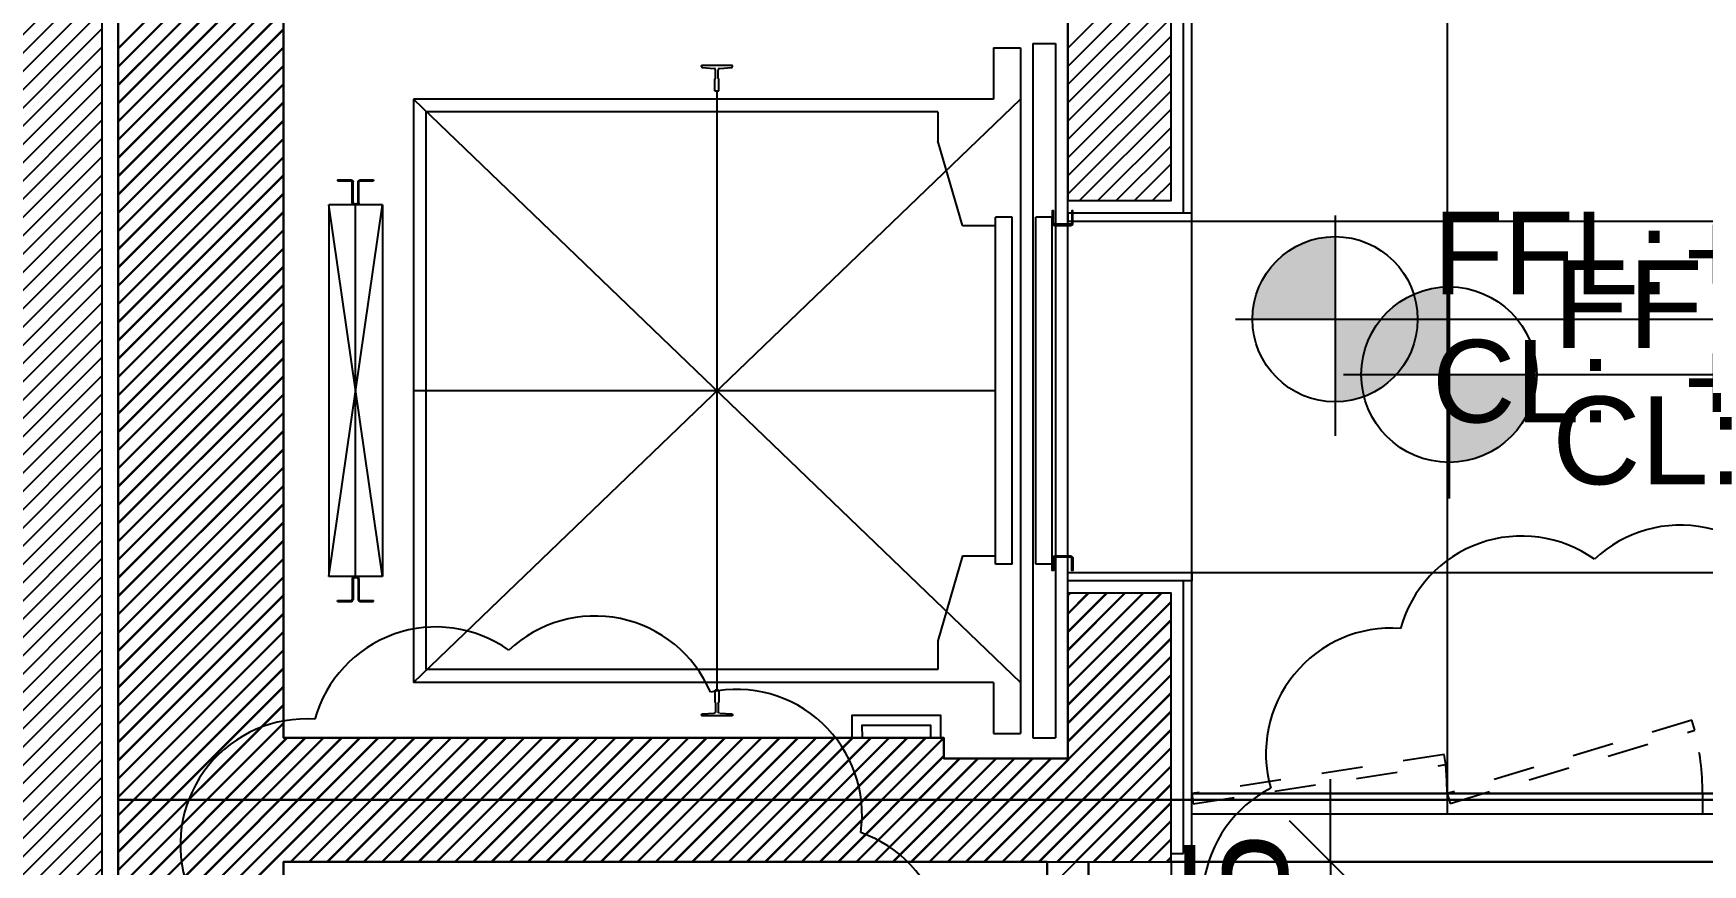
# Model space of a CAD drawing. Extents: x -1.8 to 45.6, y -22.6 to 61.5.
# Drawn here: x 27.163 to 31.206, y 12.843 to 14.855 of the extents above; entities that cross this region are included whole.
import ezdxf

# ---------------------------------------------------------------- set-up
doc = ezdxf.new("R2010")
doc.units = 0
doc.header["$MEASUREMENT"] = 0
doc.linetypes.add('HIDDEN2', pattern=[0.1875, 0.125, -0.0625])
doc.layers.get('0').update_dxf_attribs({"linetype": 'CONTINUOUS'})
for name, color, linetype in [('A-AREAS', 6, 'CONTINUOUS'), ('A-asc', 15, 'CONTINUOUS'), ('a-dim', 3, 'CONTINUOUS'), ('A-Door', 1, 'CONTINUOUS'), ('A-HATCH-CONC', 8, 'CONTINUOUS'), ('A-HATCH-WALL', 8, 'CONTINUOUS'), ('A-PORTE', 1, 'CONTINUOUS'), ('A-proj-marble', 137, 'CONTINUOUS'), ('A-PROJECTION', 9, 'CONTINUOUS'), ('A-sect-marble', 1, 'CONTINUOUS'), ('A-WALL', 4, 'CONTINUOUS'), ('S-2ND-3RD-4-5-6TH$0$A-SHAFT 2-3-4-5-6', 8, 'CONTINUOUS'), ('S-2ND-3RD-4-5-6TH$0$A-STR 2-3-4-5-6', 2, 'CONTINUOUS')]:
    doc.layers.add(name, color=color, linetype=linetype)
doc.styles.add('A100-STEXT', font='arial.ttf', dxfattribs={"height": 0.25})
doc.styles.add('BLOCK', font='arial.ttf', dxfattribs={"width": 0.8, "height": 0.25})

# ---------------------------------------------------------------- blocks, each defined once
blk = doc.blocks.new('Rail3kg')
for p, q in [((3, 0), (-3, 0)), ((-8, -5), (-8, -55)), ((-6, -5), (-6, -55)), ((-3, -2), (3, -2)), ((6, -5), (6, -55)), ((8, -5), (8, -55)), ((-43.5, -58), (-11, -58)), ((-43.5, -60), (-43.5, -58)), ((-43.5, -60), (-11, -60)), ((11, -58), (43.5, -58)), ((11, -60), (43.5, -60)), ((43.5, -60), (43.5, -58))]:
    blk.add_line(p, q)
for centre, radius, start, end in [((-3, -5), 5, 90, 180), ((3, -5), 5, 0, 90), ((-3, -5), 3, 90, 180), ((3, -5), 3, 0, 90), ((-11, -55), 5, 270, 360), ((-11, -55), 3, 270, 0), ((11, -55), 5, 180, 270), ((11, -55), 3, 180, 270)]:
    blk.add_arc(centre, radius, start, end)
blk = doc.blocks.new('T75-3')
for p, q in [((1, 5), (0, 4)), ((0, -4), (0, 4)), ((1, 5), (30, 5)), ((30, 4.5), (30, 5)), ((31.5, 3), (51.2, 3)), ((56.9, 35.1), (55.2, 6.8)), ((59.4, 37.5), (62, 37.5)), ((62, -37.5), (62, 37.5)), ((0, -4), (1, -5)), ((1, -5), (30, -5)), ((30, -5), (30, -4.5)), ((31.5, -3), (51.2, -3)), ((55.2, -6.8), (56.9, -35.1)), ((59.4, -37.5), (62, -37.5))]:
    blk.add_line(p, q)
for centre, radius, start, end in [((31.5, 4.5), 1.5, 180, 270), ((51.2, 7), 4, 270, 356.6822), ((59.4, 35), 2.5, 90, 176.6822), ((31.5, -4.5), 1.5, 90, 180), ((51.2, -7), 4, 3.3178, 90), ((59.4, -35), 2.5, 183.3178, 270)]:
    blk.add_arc(centre, radius, start, end)
blk = doc.blocks.new('_OBLIQUE')
at = {"color": 0, "linetype": 'ByBlock'}
blk.add_line((-0.5, -0.5), (0.5, 0.5), dxfattribs=at)

msp = doc.modelspace()

# ---------------------------------------------------------------- hatches: boundary and pattern name
at = {"layer": 'A-HATCH-CONC'}
h = msp.add_hatch(dxfattribs=at)
h.set_pattern_fill('ANSI31', color=256, scale=0.25, style=0)
h.paths.add_polyline_path([(27.32837, 20.33), (26.92837, 20.33), (26.92837, 3.87), (25.34873, 3.87), (23.42837, 4.13187), (23.42837, 5.8), (23.12837, 5.8), (23.12837, 3.87), (25.32837, 3.57), (27.32837, 3.57)])

# ---------------------------------------------------------------- linework, layer by layer
for p, q in [((30.31569, 14.41394), (30.31569, 13.88051)), ((30.59169, 14.29566), (30.59169, 13.72889)), ((30.07484, 14.16303), (32.00627, 14.16303)), ((30.33579, 14.02908), (32.38794, 14.02908))]:
    msp.add_line(p, q)
for points, const_width in [([(30.31569, 14.26303, 0.4142136), (30.21569, 14.16303, 1)], 0.2), ([(30.31569, 14.06303, 0.4142136), (30.41569, 14.16303, 1)], 0.2), ([(30.59169, 14.13533, 0.4142136), (30.48544, 14.02908, 1)], 0.2125), ([(30.59169, 13.92283, 0.4142136), (30.69794, 14.02908, 1)], 0.2125)]:
    msp.add_lwpolyline(points, format="xyb", dxfattribs=dict(const_width=const_width))
for centre, radius in [((30.31569, 14.16303), 0.2), ((30.59169, 14.02908), 0.2125)]:
    msp.add_circle(centre, radius)
at = {"layer": 'A-AREAS'}
for p, q in [((27.36837, 13), (27.36837, 18.72)), ((27.36837, 3.5), (27.36837, 13)), ((27.36837, 13), (29.61837, 13)), ((29.61837, 13), (27.36837, 13)), ((29.61837, 13), (29.61837, 13)), ((29.61837, 13), (32.56837, 13)), ((32.56837, 13), (29.61837, 13)), ((29.61837, 13), (29.61837, 13)), ((27.76837, 12.85), (29.61837, 12.85)), ((27.76837, 12.6), (27.76837, 12.85)), ((27.76837, 12.85), (29.61837, 12.85)), ((27.76837, 12.6), (27.76837, 12.85)), ((29.61837, 12.85), (29.61837, 12.6)), ((29.61837, 12.85), (29.61837, 12.6)), ((29.71837, 12.85), (32.46837, 12.85)), ((29.71837, 12.6), (29.71837, 12.85)), ((29.71837, 12.85), (32.46837, 12.85)), ((29.71837, 12.6), (29.71837, 12.85))]:
    msp.add_line(p, q, dxfattribs=at)
msp.add_lwpolyline([(13.67837, 22.5962), (15.84837, 22.5962), (15.84837, 20.75), (23.49837, 20.75), (23.49837, 18.67), (27.32837, 18.67), (27.32837, 3.5), (25.32362, 3.5), (23.05837, 3.8089), (23.05837, 5.43), (15.84837, 5.43), (15.84837, 3.5), (13.67837, 3.5), (13.67837, 7.7), (15.62837, 7.7), (15.62837, 9.825), (16.85337, 9.825), (16.85337, 11.725), (15.62837, 11.725), (15.62837, 17.4), (15.62837, 17.4), (15.62837, 18.325), (13.67837, 18.325)], close=True, dxfattribs=at)
at = {"layer": 'A-AREAS', "color": 30}
for centre, start, end in [((30.76748, 13.33397), 54.5957, 164.5957), ((30.76748, 13.33397), 54.5957, 164.5957), ((31.15237, 13.36047), 23.28264, 133.28264), ((31.15237, 13.36047), 23.28264, 133.28264), ((28.52312, 13.14047), 23.28264, 133.28264), ((28.52312, 13.14047), 23.28264, 133.28264), ((28.13823, 13.11397), 54.5957, 164.5957), ((28.13823, 13.11397), 54.5957, 164.5957), ((30.45242, 13.11129), 85.90875, 195.90875), ((30.45242, 13.11129), 85.90875, 195.90875), ((28.86573, 12.96308), 351.96958, 101.96958), ((28.86573, 12.96308), 351.96958, 101.96958), ((27.82317, 12.89129), 85.90875, 195.90875), ((27.82317, 12.89129), 85.90875, 195.90875), ((30.29898, 12.75731), 117.22181, 227.22181), ((30.29898, 12.75731), 117.22181, 227.22181), ((29.06624, 12.63347), 320.65653, 70.65653), ((29.06624, 12.63347), 320.65653, 70.65653)]:
    msp.add_arc(centre, 0.30428, start, end, dxfattribs=at)
at = {"layer": 'A-asc'}
for p, q in [((29.48837, 14.82), (29.48837, 14.696)), ((29.48837, 14.82), (29.55337, 14.82)), ((29.48837, 14.82), (29.48837, 14.696)), ((29.48837, 14.82), (29.55337, 14.82)), ((29.55337, 14.82), (29.55337, 13.16)), ((29.55337, 14.82), (29.55337, 13.16)), ((29.58337, 14.83), (29.63837, 14.83)), ((29.58337, 14.83), (29.58337, 13.15)), ((29.58337, 14.83), (29.63837, 14.83)), ((29.58337, 14.83), (29.58337, 13.15)), ((29.63837, 14.83), (29.63837, 13.15)), ((29.63837, 14.83), (29.63837, 13.15)), ((29.48837, 14.696), (28.08337, 14.696)), ((28.08337, 14.696), (29.55337, 13.284)), ((28.08337, 13.284), (29.55337, 14.696)), ((28.08337, 14.696), (28.08337, 13.284)), ((29.48837, 14.696), (28.08337, 14.696)), ((28.08337, 14.696), (29.55337, 13.284)), ((28.08337, 13.284), (29.55337, 14.696)), ((28.08337, 14.696), (28.08337, 13.284)), ((28.81837, 14.715), (28.81837, 13.265)), ((28.81837, 14.715), (28.81837, 13.265)), ((29.35337, 14.665), (28.11337, 14.665)), ((28.11337, 14.665), (28.11337, 13.315)), ((29.35337, 14.665), (28.11337, 14.665)), ((28.11337, 14.665), (28.11337, 13.315)), ((29.35337, 14.665), (29.35337, 14.595)), ((29.35337, 14.665), (29.35337, 14.595)), ((29.41337, 14.39), (29.35337, 14.595)), ((29.41337, 14.39), (29.35337, 14.595)), ((28.00837, 14.44), (27.87837, 14.44)), ((27.87837, 14.44), (27.87837, 13.54)), ((28.00837, 13.54), (27.87837, 14.44)), ((27.87837, 13.54), (28.00837, 14.44)), ((28.00837, 14.44), (27.87837, 14.44)), ((27.87837, 14.44), (27.87837, 13.54)), ((28.00837, 13.54), (27.87837, 14.44)), ((27.87837, 13.54), (28.00837, 14.44)), ((27.94337, 13.54), (27.94337, 14.44)), ((27.94337, 13.54), (27.94337, 14.44)), ((28.00837, 14.44), (28.00837, 13.54)), ((28.00837, 14.44), (28.00837, 13.54)), ((29.53337, 14.41), (29.49337, 14.41)), ((29.49337, 13.57), (29.49337, 14.41)), ((29.53337, 14.41), (29.49337, 14.41)), ((29.49337, 13.57), (29.49337, 14.41)), ((29.53337, 13.57), (29.53337, 14.41)), ((29.53337, 13.57), (29.53337, 14.41)), ((29.63087, 14.41), (29.59087, 14.41)), ((29.59087, 13.57), (29.59087, 14.41)), ((29.63087, 14.41), (29.59087, 14.41)), ((29.59087, 13.57), (29.59087, 14.41)), ((29.63087, 13.57), (29.63087, 14.41)), ((29.63087, 13.57), (29.63087, 14.41)), ((29.41337, 14.39), (29.49337, 14.39)), ((29.41337, 14.39), (29.49337, 14.39)), ((29.49337, 13.99), (28.08337, 13.99)), ((29.49337, 13.99), (28.08337, 13.99)), ((29.41337, 13.59), (29.35337, 13.385)), ((29.41337, 13.59), (29.35337, 13.385)), ((29.41337, 13.59), (29.49337, 13.59)), ((29.41337, 13.59), (29.49337, 13.59)), ((29.53337, 13.57), (29.49337, 13.57)), ((29.53337, 13.57), (29.49337, 13.57)), ((29.63087, 13.57), (29.59087, 13.57)), ((29.63087, 13.57), (29.59087, 13.57)), ((28.00837, 13.54), (27.87837, 13.54)), ((28.00837, 13.54), (27.87837, 13.54)), ((29.35337, 13.385), (29.35337, 13.315)), ((29.35337, 13.385), (29.35337, 13.315)), ((29.35337, 13.315), (28.11337, 13.315)), ((29.35337, 13.315), (28.11337, 13.315)), ((29.48837, 13.284), (28.08337, 13.284)), ((29.48837, 13.284), (28.08337, 13.284)), ((29.48837, 13.284), (29.48837, 13.16)), ((29.48837, 13.284), (29.48837, 13.16)), ((29.48837, 13.16), (29.55337, 13.16)), ((29.48837, 13.16), (29.55337, 13.16)), ((29.58337, 13.15), (29.63837, 13.15)), ((29.58337, 13.15), (29.63837, 13.15))]:
    msp.add_line(p, q, dxfattribs=at)
for points in [[(29.63387, 14.396), (29.63387, 14.425), (29.63087, 14.425), (29.63087, 14.396, 0.4142136), (29.63687, 14.39), (29.67487, 14.39, 0.4142136), (29.68087, 14.396), (29.68087, 14.425), (29.67787, 14.425), (29.67787, 14.396, -0.4142136), (29.67487, 14.393), (29.63687, 14.393, -0.4142136)], [(29.63387, 14.396), (29.63387, 14.425), (29.63087, 14.425), (29.63087, 14.396, 0.4142136), (29.63687, 14.39), (29.67487, 14.39, 0.4142136), (29.68087, 14.396), (29.68087, 14.425), (29.67787, 14.425), (29.67787, 14.396, -0.4142136), (29.67487, 14.393), (29.63687, 14.393, -0.4142136)], [(29.63087, 13.584, -0.4142136), (29.63687, 13.59), (29.67487, 13.59, -0.4142136), (29.68087, 13.584), (29.68087, 13.555), (29.67787, 13.555), (29.67787, 13.584, 0.4142136), (29.67487, 13.587), (29.63687, 13.587, 0.4142136), (29.63387, 13.584), (29.63387, 13.555), (29.63087, 13.555)], [(29.63087, 13.584, -0.4142136), (29.63687, 13.59), (29.67487, 13.59, -0.4142136), (29.68087, 13.584), (29.68087, 13.555), (29.67787, 13.555), (29.67787, 13.584, 0.4142136), (29.67487, 13.587), (29.63687, 13.587, 0.4142136), (29.63387, 13.584), (29.63387, 13.555), (29.63087, 13.555)]]:
    msp.add_lwpolyline(points, format="xyb", close=True, dxfattribs=at)
for points in [[(29.14622, 13.15), (29.14616, 13.20488), (29.36017, 13.20488), (29.36023, 13.15)], [(29.14622, 13.15), (29.14616, 13.20488), (29.36017, 13.20488), (29.36023, 13.15)], [(29.17072, 13.15), (29.17066, 13.18038), (29.33567, 13.18038), (29.33573, 13.15)], [(29.17072, 13.15), (29.17066, 13.18038), (29.33567, 13.18038), (29.33573, 13.15)]]:
    msp.add_lwpolyline(points, dxfattribs=at)
at = {"layer": 'a-dim', "color": 15}
for p, q in [((30.30463, 12.85), (30.30463, 13.05)), ((30.01837, 12.85), (30.40463, 12.85)), ((30.30463, 12.85), (30.30463, 12.6))]:
    msp.add_line(p, q, dxfattribs=at)
at = {"layer": 'A-Door', "linetype": 'HIDDEN2', "ltscale": 0.5}
for p, q in [((31.17987, 13.19248), (30.58712, 13.015)), ((31.17987, 13.19248), (30.58712, 13.015)), ((31.17987, 13.19248), (30.58712, 13.015)), ((31.17987, 13.19248), (30.58712, 13.015)), ((31.17987, 13.19248), (30.58712, 13.015)), ((31.17987, 13.19248), (30.58712, 13.015)), ((31.17987, 13.19248), (30.58712, 13.015)), ((31.17987, 13.19248), (30.58712, 13.015)), ((31.18704, 13.16853), (31.17987, 13.19248)), ((31.18704, 13.16853), (31.17987, 13.19248)), ((31.18704, 13.16853), (31.17987, 13.19248)), ((31.18704, 13.16853), (31.17987, 13.19248)), ((31.18704, 13.16853), (31.17987, 13.19248)), ((31.18704, 13.16853), (31.17987, 13.19248)), ((31.18704, 13.16853), (31.17987, 13.19248)), ((31.18704, 13.16853), (31.17987, 13.19248)), ((30.59429, 12.99105), (31.18704, 13.16853)), ((30.59429, 12.99105), (31.18704, 13.16853)), ((30.59429, 12.99105), (31.18704, 13.16853)), ((30.59429, 12.99105), (31.18704, 13.16853)), ((30.59429, 12.99105), (31.18704, 13.16853)), ((30.59429, 12.99105), (31.18704, 13.16853)), ((30.59429, 12.99105), (31.18704, 13.16853)), ((30.59429, 12.99105), (31.18704, 13.16853)), ((30.5798, 13.10991), (29.96837, 13.015)), ((30.5798, 13.10991), (29.96837, 13.015)), ((30.5798, 13.10991), (29.96837, 13.015)), ((30.5798, 13.10991), (29.96837, 13.015)), ((30.5798, 13.10991), (29.96837, 13.015)), ((30.5798, 13.10991), (29.96837, 13.015)), ((30.5798, 13.10991), (29.96837, 13.015)), ((30.5798, 13.10991), (29.96837, 13.015)), ((30.58363, 13.0852), (30.5798, 13.10991)), ((30.58363, 13.0852), (30.5798, 13.10991)), ((30.58363, 13.0852), (30.5798, 13.10991)), ((30.58363, 13.0852), (30.5798, 13.10991)), ((30.58363, 13.0852), (30.5798, 13.10991)), ((30.58363, 13.0852), (30.5798, 13.10991)), ((30.58363, 13.0852), (30.5798, 13.10991)), ((30.58363, 13.0852), (30.5798, 13.10991)), ((29.9722, 12.9903), (30.58363, 13.0852)), ((29.9722, 12.9903), (30.58363, 13.0852)), ((29.9722, 12.9903), (30.58363, 13.0852)), ((29.9722, 12.9903), (30.58363, 13.0852)), ((29.9722, 12.9903), (30.58363, 13.0852)), ((29.9722, 12.9903), (30.58363, 13.0852)), ((29.9722, 12.9903), (30.58363, 13.0852)), ((29.9722, 12.9903), (30.58363, 13.0852)), ((29.96837, 13.015), (29.9722, 12.9903)), ((29.96837, 13.015), (29.9722, 12.9903)), ((29.96837, 13.015), (29.9722, 12.9903)), ((29.96837, 13.015), (29.9722, 12.9903)), ((29.96837, 13.015), (29.9722, 12.9903)), ((29.96837, 13.015), (29.9722, 12.9903)), ((29.96837, 13.015), (29.9722, 12.9903)), ((29.96837, 13.015), (29.9722, 12.9903)), ((30.58712, 13.015), (30.59429, 12.99105)), ((30.58712, 13.015), (30.59429, 12.99105)), ((30.58712, 13.015), (30.59429, 12.99105)), ((30.58712, 13.015), (30.59429, 12.99105)), ((30.58712, 13.015), (30.59429, 12.99105)), ((30.58712, 13.015), (30.59429, 12.99105)), ((30.58712, 13.015), (30.59429, 12.99105)), ((30.58712, 13.015), (30.59429, 12.99105))]:
    msp.add_line(p, q, dxfattribs=at)
for centre, radius, start, end in [((30.55317, 13.01287), 0.6527, 0.18679, 13.79683), ((30.55317, 13.01287), 0.6527, 0.18679, 13.79683), ((30.55317, 13.01287), 0.6527, 0.18679, 13.79683), ((30.55317, 13.01287), 0.6527, 0.18679, 13.79683), ((30.55317, 13.01287), 0.6527, 0.18679, 13.79683), ((30.55317, 13.01287), 0.6527, 0.18679, 13.79683), ((30.55317, 13.01287), 0.6527, 0.18679, 13.79683), ((30.55317, 13.01287), 0.6527, 0.18679, 13.79683), ((29.68319, 13.00529), 0.90398, 0.61576, 5.07199), ((29.68319, 13.00529), 0.90398, 0.61576, 5.07199)]:
    msp.add_arc(centre, radius, start, end, dxfattribs=at)
at = {"layer": 'A-HATCH-CONC'}
for p, q in [((27.36837, 14.81928), (27.76837, 15.21928)), ((27.36837, 14.81928), (27.76837, 15.21928)), ((27.36837, 14.81722), (27.76837, 15.21722)), ((27.36837, 14.77508), (27.76837, 15.17508)), ((27.36837, 14.77508), (27.76837, 15.17508)), ((27.36837, 14.77303), (27.76837, 15.17303)), ((27.36837, 14.73089), (27.76837, 15.13089)), ((27.36837, 14.73089), (27.76837, 15.13089)), ((27.36837, 14.72883), (27.76837, 15.12883)), ((27.36837, 14.68669), (27.76837, 15.08669)), ((27.36837, 14.68669), (27.76837, 15.08669)), ((27.36837, 14.68464), (27.76837, 15.08464)), ((27.36837, 14.6425), (27.76837, 15.0425)), ((27.36837, 14.6425), (27.76837, 15.0425)), ((27.36837, 14.64045), (27.76837, 15.04045)), ((29.66837, 14.81913), (29.91837, 15.06913)), ((29.66837, 14.81913), (29.91837, 15.06913)), ((29.66837, 14.77493), (29.91837, 15.02493)), ((29.66837, 14.77493), (29.91837, 15.02493)), ((27.36837, 14.59831), (27.76837, 14.99831)), ((27.36837, 14.59831), (27.76837, 14.99831)), ((27.36837, 14.59625), (27.76837, 14.99625)), ((29.66837, 14.73074), (29.91837, 14.98074)), ((29.66837, 14.73074), (29.91837, 14.98074)), ((27.36837, 14.55411), (27.76837, 14.95411)), ((27.36837, 14.55411), (27.76837, 14.95411)), ((27.36837, 14.55206), (27.76837, 14.95206)), ((29.66837, 14.68654), (29.91837, 14.93654)), ((29.66837, 14.68654), (29.91837, 14.93654)), ((27.36837, 14.50992), (27.76837, 14.90992)), ((27.36837, 14.50992), (27.76837, 14.90992)), ((27.36837, 14.50786), (27.76837, 14.90786)), ((29.66837, 14.64235), (29.91837, 14.89235)), ((29.66837, 14.64235), (29.91837, 14.89235)), ((27.36837, 14.46572), (27.76837, 14.86572)), ((27.36837, 14.46572), (27.76837, 14.86572)), ((27.36837, 14.46367), (27.76837, 14.86367)), ((29.66837, 14.59816), (29.91837, 14.84816)), ((29.66837, 14.59816), (29.91837, 14.84816)), ((27.36837, 14.42153), (27.76837, 14.82153)), ((27.36837, 14.42153), (27.76837, 14.82153)), ((27.36837, 14.41948), (27.76837, 14.81948)), ((29.66837, 14.55396), (29.91837, 14.80396)), ((29.66837, 14.55396), (29.91837, 14.80396)), ((27.36837, 14.37733), (27.76837, 14.77733)), ((27.36837, 14.37733), (27.76837, 14.77733)), ((27.36837, 14.37528), (27.76837, 14.77528)), ((29.66837, 14.50977), (29.91837, 14.75977)), ((29.66837, 14.50977), (29.91837, 14.75977)), ((27.36837, 14.33314), (27.76837, 14.73314)), ((27.36837, 14.33314), (27.76837, 14.73314)), ((27.36837, 14.33109), (27.76837, 14.73109)), ((27.36837, 14.28895), (27.76837, 14.68895)), ((27.36837, 14.28895), (27.76837, 14.68895)), ((27.36837, 14.28689), (27.76837, 14.68689)), ((29.66837, 14.46557), (29.91837, 14.71557)), ((29.66837, 14.46557), (29.91837, 14.71557)), ((27.36837, 14.24475), (27.76837, 14.64475)), ((27.36837, 14.24475), (27.76837, 14.64475)), ((27.36837, 14.2427), (27.76837, 14.6427)), ((29.69699, 14.45), (29.91837, 14.67138)), ((29.69699, 14.45), (29.91837, 14.67138)), ((27.36837, 14.20056), (27.76837, 14.60056)), ((27.36837, 14.20056), (27.76837, 14.60056)), ((27.36837, 14.1985), (27.76837, 14.5985)), ((29.74118, 14.45), (29.91837, 14.62718)), ((29.74118, 14.45), (29.91837, 14.62718)), ((27.36837, 14.15636), (27.76837, 14.55636)), ((27.36837, 14.15636), (27.76837, 14.55636)), ((29.78538, 14.45), (29.91837, 14.58299)), ((29.78538, 14.45), (29.91837, 14.58299)), ((27.36837, 14.15431), (27.76837, 14.55431)), ((29.82957, 14.45), (29.91837, 14.5388)), ((29.82957, 14.45), (29.91837, 14.5388)), ((27.36837, 14.11217), (27.76837, 14.51217)), ((27.36837, 14.11217), (27.76837, 14.51217)), ((27.36837, 14.11012), (27.76837, 14.51012)), ((29.87377, 14.45), (29.91837, 14.4946)), ((29.87377, 14.45), (29.91837, 14.4946)), ((27.36837, 14.06798), (27.76837, 14.46798)), ((27.36837, 14.06798), (27.76837, 14.46798)), ((27.36837, 14.06592), (27.76837, 14.46592)), ((29.91796, 14.45), (29.91837, 14.45041)), ((29.91796, 14.45), (29.91837, 14.45041)), ((27.36837, 14.02378), (27.76837, 14.42378)), ((27.36837, 14.02378), (27.76837, 14.42378)), ((27.36837, 14.02173), (27.76837, 14.42173)), ((27.36837, 13.97959), (27.76837, 14.37959)), ((27.36837, 13.97959), (27.76837, 14.37959)), ((27.36837, 13.97753), (27.76837, 14.37753)), ((27.36837, 13.93539), (27.76837, 14.33539)), ((27.36837, 13.93539), (27.76837, 14.33539)), ((27.36837, 13.93334), (27.76837, 14.33334)), ((27.36837, 13.8912), (27.76837, 14.2912)), ((27.36837, 13.8912), (27.76837, 14.2912)), ((27.36837, 13.88915), (27.76837, 14.28915)), ((27.36837, 13.847), (27.76837, 14.247)), ((27.36837, 13.847), (27.76837, 14.247)), ((27.36837, 13.84495), (27.76837, 14.24495)), ((27.36837, 13.80281), (27.76837, 14.20281)), ((27.36837, 13.80281), (27.76837, 14.20281)), ((27.36837, 13.80076), (27.76837, 14.20076)), ((27.36837, 13.75862), (27.76837, 14.15862)), ((27.36837, 13.75862), (27.76837, 14.15862)), ((27.36837, 13.75656), (27.76837, 14.15656)), ((27.36837, 13.71442), (27.76837, 14.11442)), ((27.36837, 13.71442), (27.76837, 14.11442)), ((27.36837, 13.71237), (27.76837, 14.11237)), ((27.36837, 13.67023), (27.76837, 14.07023)), ((27.36837, 13.67023), (27.76837, 14.07023)), ((27.36837, 13.66817), (27.76837, 14.06817)), ((27.36837, 13.62603), (27.76837, 14.02603)), ((27.36837, 13.62603), (27.76837, 14.02603)), ((27.36837, 13.62398), (27.76837, 14.02398)), ((27.36837, 13.58184), (27.76837, 13.98184)), ((27.36837, 13.58184), (27.76837, 13.98184)), ((27.36837, 13.57979), (27.76837, 13.97979)), ((27.36837, 13.53765), (27.76837, 13.93765)), ((27.36837, 13.53765), (27.76837, 13.93765)), ((27.36837, 13.53559), (27.76837, 13.93559)), ((27.36837, 13.49345), (27.76837, 13.89345)), ((27.36837, 13.49345), (27.76837, 13.89345)), ((27.36837, 13.4914), (27.76837, 13.8914)), ((27.36837, 13.44926), (27.76837, 13.84926)), ((27.36837, 13.44926), (27.76837, 13.84926)), ((27.36837, 13.4472), (27.76837, 13.8472)), ((27.36837, 13.40506), (27.76837, 13.80506)), ((27.36837, 13.40506), (27.76837, 13.80506)), ((27.36837, 13.40301), (27.76837, 13.80301)), ((27.36837, 13.36087), (27.76837, 13.76087)), ((27.36837, 13.36087), (27.76837, 13.76087)), ((27.36837, 13.35882), (27.76837, 13.75882)), ((27.36837, 13.31667), (27.76837, 13.71667)), ((27.36837, 13.31667), (27.76837, 13.71667)), ((27.36837, 13.31462), (27.76837, 13.71462)), ((27.36837, 13.27248), (27.76837, 13.67248)), ((27.36837, 13.27248), (27.76837, 13.67248)), ((27.36837, 13.27043), (27.76837, 13.67043)), ((27.36837, 13.22829), (27.76837, 13.62829)), ((27.36837, 13.22829), (27.76837, 13.62829)), ((27.36837, 13.22623), (27.76837, 13.62623)), ((27.36837, 13.18409), (27.76837, 13.58409)), ((27.36837, 13.18409), (27.76837, 13.58409)), ((27.36837, 13.18204), (27.76837, 13.58204)), ((27.36837, 13.1399), (27.76837, 13.5399)), ((27.36837, 13.1399), (27.76837, 13.5399)), ((27.36837, 13.13784), (27.76837, 13.53784)), ((27.36837, 13.0957), (27.76837, 13.4957)), ((27.36837, 13.0957), (27.76837, 13.4957)), ((27.36837, 13.09365), (27.76837, 13.49365)), ((29.66837, 13.4933), (29.67507, 13.5)), ((29.66837, 13.44911), (29.71926, 13.5)), ((29.66837, 13.40491), (29.76346, 13.5)), ((29.66837, 13.36072), (29.80765, 13.5)), ((29.66837, 13.31652), (29.85184, 13.5)), ((29.66837, 13.27233), (29.89604, 13.5)), ((29.66837, 13.49535), (29.67301, 13.5)), ((29.66837, 13.45116), (29.71721, 13.5)), ((29.66837, 13.40697), (29.7614, 13.5)), ((29.66837, 13.36277), (29.8056, 13.5)), ((29.66837, 13.31858), (29.84979, 13.5)), ((29.66837, 13.27438), (29.89399, 13.5)), ((29.66837, 13.49535), (29.67301, 13.5)), ((29.66837, 13.45116), (29.71721, 13.5)), ((29.66837, 13.40697), (29.7614, 13.5)), ((29.66837, 13.36277), (29.8056, 13.5)), ((29.66837, 13.31858), (29.84979, 13.5)), ((29.66837, 13.27438), (29.89399, 13.5)), ((29.66837, 13.23019), (29.91837, 13.48019)), ((29.66837, 13.23019), (29.91837, 13.48019)), ((29.66837, 13.22814), (29.91837, 13.47814)), ((27.36837, 13.05151), (27.76837, 13.45151)), ((27.36837, 13.05151), (27.76837, 13.45151)), ((27.36837, 13.04946), (27.76837, 13.44946)), ((29.66837, 13.18599), (29.91837, 13.43599)), ((29.66837, 13.18599), (29.91837, 13.43599)), ((29.66837, 13.18394), (29.91837, 13.43394)), ((27.36837, 13.00732), (27.76837, 13.40732)), ((27.36837, 13.00732), (27.76837, 13.40732)), ((27.36837, 13.00526), (27.76837, 13.40526)), ((29.66837, 13.1418), (29.91837, 13.3918)), ((29.66837, 13.1418), (29.91837, 13.3918)), ((29.66837, 13.13975), (29.91837, 13.38975)), ((27.36837, 12.96312), (27.76837, 13.36312)), ((27.36837, 12.96312), (27.76837, 13.36312)), ((27.36837, 12.96107), (27.76837, 13.36107)), ((29.42076, 12.85), (29.91837, 13.34761)), ((29.42076, 12.85), (29.91837, 13.34761)), ((29.42282, 12.85), (29.91837, 13.34555)), ((27.36837, 12.91893), (27.76837, 13.31893)), ((27.36837, 12.91893), (27.76837, 13.31893)), ((27.36837, 12.91687), (27.76837, 13.31687)), ((29.46496, 12.85), (29.91837, 13.30341)), ((29.46496, 12.85), (29.91837, 13.30341)), ((29.46701, 12.85), (29.91837, 13.30136)), ((27.36837, 12.87473), (27.76837, 13.27473)), ((27.36837, 12.87473), (27.76837, 13.27473)), ((27.36837, 12.87268), (27.76837, 13.27268)), ((27.36837, 12.83054), (27.76837, 13.23054)), ((27.36837, 12.83054), (27.76837, 13.23054)), ((27.36837, 12.82849), (27.76837, 13.22849)), ((29.50915, 12.85), (29.91837, 13.25922)), ((29.50915, 12.85), (29.91837, 13.25922)), ((29.5112, 12.85), (29.91837, 13.25716)), ((27.36837, 12.78634), (27.76837, 13.18634)), ((27.36837, 12.78634), (27.76837, 13.18634)), ((27.36837, 12.78429), (27.76837, 13.18429)), ((29.55334, 12.85), (29.91837, 13.21502)), ((29.55334, 12.85), (29.91837, 13.21502)), ((29.5554, 12.85), (29.91837, 13.21297)), ((27.36837, 12.7401), (27.77827, 13.15)), ((27.36837, 12.6959), (27.82247, 13.15)), ((27.36837, 12.65171), (27.86666, 13.15)), ((27.36837, 12.60751), (27.91085, 13.15)), ((27.36837, 12.56332), (27.95505, 13.15)), ((27.36837, 12.51913), (27.99924, 13.15)), ((27.36837, 12.47493), (28.04344, 13.15)), ((27.36837, 12.74215), (27.77622, 13.15)), ((27.36837, 12.69796), (27.82041, 13.15)), ((27.36837, 12.65376), (27.86461, 13.15)), ((27.36837, 12.60957), (27.9088, 13.15)), ((27.36837, 12.56537), (27.95299, 13.15)), ((27.36837, 12.52118), (27.99719, 13.15)), ((27.36837, 12.47699), (28.04138, 13.15)), ((27.36837, 12.74215), (27.77622, 13.15)), ((27.36837, 12.69796), (27.82041, 13.15)), ((27.36837, 12.65376), (27.86461, 13.15)), ((27.36837, 12.60957), (27.9088, 13.15)), ((27.36837, 12.56537), (27.95299, 13.15)), ((27.36837, 12.52118), (27.99719, 13.15)), ((27.36837, 12.47699), (28.04138, 13.15)), ((27.78558, 12.85), (28.08558, 13.15)), ((27.78558, 12.85), (28.08558, 13.15)), ((27.78763, 12.85), (28.08763, 13.15)), ((27.82977, 12.85), (28.12977, 13.15)), ((27.82977, 12.85), (28.12977, 13.15)), ((27.83182, 12.85), (28.13182, 13.15)), ((27.87397, 12.85), (28.17397, 13.15)), ((27.87397, 12.85), (28.17397, 13.15)), ((27.87602, 12.85), (28.17602, 13.15)), ((27.91816, 12.85), (28.21816, 13.15)), ((27.91816, 12.85), (28.21816, 13.15)), ((27.92021, 12.85), (28.22021, 13.15)), ((27.96235, 12.85), (28.26235, 13.15)), ((27.96235, 12.85), (28.26235, 13.15)), ((27.96441, 12.85), (28.26441, 13.15)), ((28.00655, 12.85), (28.30655, 13.15)), ((28.00655, 12.85), (28.30655, 13.15)), ((28.0086, 12.85), (28.3086, 13.15)), ((28.05074, 12.85), (28.35074, 13.15)), ((28.05074, 12.85), (28.35074, 13.15)), ((28.0528, 12.85), (28.3528, 13.15)), ((28.09494, 12.85), (28.39494, 13.15)), ((28.09494, 12.85), (28.39494, 13.15)), ((28.09699, 12.85), (28.39699, 13.15)), ((28.13913, 12.85), (28.43913, 13.15)), ((28.13913, 12.85), (28.43913, 13.15)), ((28.14118, 12.85), (28.44118, 13.15)), ((28.18333, 12.85), (28.48333, 13.15)), ((28.18333, 12.85), (28.48333, 13.15)), ((28.18538, 12.85), (28.48538, 13.15)), ((28.22752, 12.85), (28.52752, 13.15)), ((28.22752, 12.85), (28.52752, 13.15)), ((28.22957, 12.85), (28.52957, 13.15)), ((28.27171, 12.85), (28.57171, 13.15)), ((28.27171, 12.85), (28.57171, 13.15)), ((28.27377, 12.85), (28.57377, 13.15)), ((28.31591, 12.85), (28.61591, 13.15)), ((28.31591, 12.85), (28.61591, 13.15)), ((28.31796, 12.85), (28.61796, 13.15)), ((28.3601, 12.85), (28.6601, 13.15)), ((28.3601, 12.85), (28.6601, 13.15)), ((28.36216, 12.85), (28.66216, 13.15)), ((28.4043, 12.85), (28.7043, 13.15)), ((28.4043, 12.85), (28.7043, 13.15)), ((28.40635, 12.85), (28.70635, 13.15)), ((28.44849, 12.85), (28.74849, 13.15)), ((28.44849, 12.85), (28.74849, 13.15)), ((28.45054, 12.85), (28.75054, 13.15)), ((28.49268, 12.85), (28.79268, 13.15)), ((28.49268, 12.85), (28.79268, 13.15)), ((28.49474, 12.85), (28.79474, 13.15)), ((28.53688, 12.85), (28.83688, 13.15)), ((28.53688, 12.85), (28.83688, 13.15)), ((28.53893, 12.85), (28.83893, 13.15)), ((28.58107, 12.85), (28.88107, 13.15)), ((28.58107, 12.85), (28.88107, 13.15)), ((28.58313, 12.85), (28.88313, 13.15)), ((28.62527, 12.85), (28.92527, 13.15)), ((28.62527, 12.85), (28.92527, 13.15)), ((28.62732, 12.85), (28.92732, 13.15)), ((28.66946, 12.85), (28.96946, 13.15)), ((28.66946, 12.85), (28.96946, 13.15)), ((28.67151, 12.85), (28.97151, 13.15)), ((28.71366, 12.85), (29.01366, 13.15)), ((28.71366, 12.85), (29.01366, 13.15)), ((28.71571, 12.85), (29.01571, 13.15)), ((28.75785, 12.85), (29.05785, 13.15)), ((28.75785, 12.85), (29.05785, 13.15)), ((28.7599, 12.85), (29.0599, 13.15)), ((28.80204, 12.85), (29.10204, 13.15)), ((28.80204, 12.85), (29.10204, 13.15)), ((28.8041, 12.85), (29.1041, 13.15)), ((28.84624, 12.85), (29.14624, 13.15)), ((28.84624, 12.85), (29.14624, 13.15)), ((28.84829, 12.85), (29.14829, 13.15)), ((28.89043, 12.85), (29.19043, 13.15)), ((28.89043, 12.85), (29.19043, 13.15)), ((28.89249, 12.85), (29.19249, 13.15)), ((28.93463, 12.85), (29.23463, 13.15)), ((28.93463, 12.85), (29.23463, 13.15)), ((28.93668, 12.85), (29.23668, 13.15)), ((28.97882, 12.85), (29.27882, 13.15)), ((28.97882, 12.85), (29.27882, 13.15)), ((28.98087, 12.85), (29.28087, 13.15)), ((29.02301, 12.85), (29.32301, 13.15)), ((29.02301, 12.85), (29.32301, 13.15)), ((29.02507, 12.85), (29.32507, 13.15)), ((29.06721, 12.85), (29.36721, 13.15)), ((29.06721, 12.85), (29.36721, 13.15)), ((29.06926, 12.85), (29.36837, 13.14911)), ((29.59754, 12.85), (29.91837, 13.17083)), ((29.59754, 12.85), (29.91837, 13.17083)), ((29.59959, 12.85), (29.91837, 13.16878)), ((29.1114, 12.85), (29.36837, 13.10697)), ((29.1114, 12.85), (29.36837, 13.10697)), ((29.11346, 12.85), (29.36837, 13.10491)), ((29.1556, 12.85), (29.4056, 13.1)), ((29.1556, 12.85), (29.4056, 13.1)), ((29.15765, 12.85), (29.40765, 13.1)), ((29.19979, 12.85), (29.44979, 13.1)), ((29.19979, 12.85), (29.44979, 13.1)), ((29.20184, 12.85), (29.45184, 13.1)), ((29.24399, 12.85), (29.49399, 13.1)), ((29.24399, 12.85), (29.49399, 13.1)), ((29.24604, 12.85), (29.49604, 13.1)), ((29.28818, 12.85), (29.53818, 13.1)), ((29.28818, 12.85), (29.53818, 13.1)), ((29.29023, 12.85), (29.54023, 13.1)), ((29.33237, 12.85), (29.58237, 13.1)), ((29.33237, 12.85), (29.58237, 13.1)), ((29.33443, 12.85), (29.58443, 13.1)), ((29.37657, 12.85), (29.62657, 13.1)), ((29.37657, 12.85), (29.62657, 13.1)), ((29.37862, 12.85), (29.62862, 13.1)), ((29.64173, 12.85), (29.91837, 13.12664)), ((29.64173, 12.85), (29.91837, 13.12664)), ((29.64379, 12.85), (29.91837, 13.12458)), ((29.68593, 12.85), (29.91837, 13.08244)), ((29.68593, 12.85), (29.91837, 13.08244)), ((29.68798, 12.85), (29.91837, 13.08039)), ((29.73012, 12.85), (29.91837, 13.03825)), ((29.73012, 12.85), (29.91837, 13.03825)), ((29.73217, 12.85), (29.91837, 13.03619)), ((29.77432, 12.85), (29.91837, 12.99405)), ((29.77432, 12.85), (29.91837, 12.99405)), ((29.77637, 12.85), (29.91837, 12.992)), ((29.81851, 12.85), (29.91837, 12.94986)), ((29.81851, 12.85), (29.91837, 12.94986)), ((29.82056, 12.85), (29.91837, 12.94781)), ((29.8627, 12.85), (29.91837, 12.90566)), ((29.8627, 12.85), (29.91837, 12.90566)), ((29.86476, 12.85), (29.91837, 12.90361)), ((29.9069, 12.85), (29.91837, 12.86147)), ((29.9069, 12.85), (29.91837, 12.86147)), ((29.90895, 12.85), (29.91837, 12.85942))]:
    msp.add_line(p, q, dxfattribs=at)
at = {"layer": 'A-HATCH-WALL'}
msp.add_line((29.61837, 12.78039), (29.68798, 12.85), dxfattribs=at)
msp.add_line((29.61837, 12.78039), (29.68798, 12.85), dxfattribs=at)
at = {"layer": 'A-PORTE'}
for p, q in [((29.96837, 13.015), (32.44337, 13.015)), ((29.96837, 12.965), (29.96837, 13.015)), ((29.96837, 13.015), (32.44337, 13.015)), ((29.96837, 12.965), (29.96837, 13.015)), ((29.96837, 13.015), (32.44337, 13.015)), ((29.96837, 12.965), (29.96837, 13.015)), ((29.96837, 13.015), (32.44337, 13.015)), ((29.96837, 12.965), (29.96837, 13.015)), ((29.96837, 13.015), (32.44337, 13.015)), ((29.96837, 12.965), (29.96837, 13.015)), ((29.96837, 13.015), (32.44337, 13.015)), ((29.96837, 12.965), (29.96837, 13.015)), ((29.96837, 13.015), (32.44337, 13.015)), ((29.96837, 12.965), (29.96837, 13.015)), ((29.96837, 13.015), (32.44337, 13.015)), ((29.96837, 12.965), (29.96837, 13.015)), ((32.44337, 12.965), (29.96837, 12.965)), ((32.44337, 12.965), (29.96837, 12.965)), ((32.44337, 12.965), (29.96837, 12.965)), ((32.44337, 12.965), (29.96837, 12.965)), ((32.44337, 12.965), (29.96837, 12.965)), ((32.44337, 12.965), (29.96837, 12.965)), ((32.44337, 12.965), (29.96837, 12.965)), ((32.44337, 12.965), (29.96837, 12.965))]:
    msp.add_line(p, q, dxfattribs=at)
at = {"layer": 'A-PORTE', "ltscale": 4}
for p, q in [((30.58712, 13.015), (30.58712, 12.965)), ((30.58712, 13.015), (30.58712, 12.965)), ((31.20587, 13.015), (31.20587, 12.965)), ((31.20587, 13.015), (31.20587, 12.965)), ((31.20587, 13.015), (31.20587, 12.965)), ((31.20587, 13.015), (31.20587, 12.965)), ((31.20587, 13.015), (31.20587, 12.965)), ((31.20587, 13.015), (31.20587, 12.965)), ((31.20587, 13.015), (31.20587, 12.965)), ((31.20587, 13.015), (31.20587, 12.965))]:
    msp.add_line(p, q, dxfattribs=at)
at = {"layer": 'A-proj-marble'}
for p, q in [((30.58712, 16.6), (30.58712, 13.015)), ((29.96837, 14.4), (31.82462, 14.4)), ((29.96837, 13.55), (31.82462, 13.55))]:
    msp.add_line(p, q, dxfattribs=at)
msp.add_lwpolyline([(29.96837, 16.6), (32.44337, 16.6), (32.44337, 13.015), (29.96837, 13.015)], close=True, dxfattribs=at)
at = {"layer": 'A-PROJECTION'}
for p, q in [((29.66837, 13.5), (29.66837, 14.45)), ((29.66837, 13.5), (29.66837, 14.45)), ((29.96837, 13.55), (29.96837, 14.4)), ((29.96837, 13.55), (29.96837, 14.4)), ((29.96837, 13.55), (29.96837, 14.4)), ((29.96837, 13.55), (29.96837, 14.4))]:
    msp.add_line(p, q, dxfattribs=at)
at = {"layer": 'A-PROJECTION', "ltscale": 4}
msp.add_line((29.93337, 12.85), (32.47837, 12.85), dxfattribs=at)
msp.add_line((29.93337, 12.85), (32.47837, 12.85), dxfattribs=at)
at = {"layer": 'A-sect-marble'}
for p, q in [((29.94837, 14.42), (29.94837, 15.38)), ((29.94837, 14.42), (29.94837, 15.38)), ((29.94837, 14.42), (29.94837, 15.38)), ((29.94837, 14.42), (29.94837, 15.38)), ((29.96837, 14.42), (29.96837, 15.38)), ((29.96837, 14.42), (29.96837, 15.38)), ((29.96837, 14.42), (29.96837, 15.38)), ((29.96837, 14.42), (29.96837, 15.38)), ((29.96837, 14.42), (29.66837, 14.42)), ((29.66837, 14.42), (29.66837, 14.4)), ((29.96837, 14.42), (29.66837, 14.42)), ((29.66837, 14.42), (29.66837, 14.4)), ((29.96837, 14.42), (29.66837, 14.42)), ((29.66837, 14.42), (29.66837, 14.4)), ((29.96837, 14.42), (29.66837, 14.42)), ((29.66837, 14.42), (29.66837, 14.4)), ((29.66837, 14.4), (29.96837, 14.4)), ((29.66837, 14.4), (29.96837, 14.4)), ((29.66837, 14.4), (29.96837, 14.4)), ((29.66837, 14.4), (29.96837, 14.4)), ((29.96837, 14.4), (29.96837, 14.42)), ((29.96837, 14.4), (29.96837, 14.42)), ((29.96837, 14.4), (29.96837, 14.42)), ((29.96837, 14.4), (29.96837, 14.42)), ((29.66837, 13.53), (29.66837, 13.55)), ((29.66837, 13.55), (29.96837, 13.55)), ((29.66837, 13.53), (29.66837, 13.55)), ((29.66837, 13.55), (29.96837, 13.55)), ((29.66837, 13.53), (29.66837, 13.55)), ((29.66837, 13.55), (29.96837, 13.55)), ((29.66837, 13.53), (29.66837, 13.55)), ((29.66837, 13.55), (29.96837, 13.55)), ((29.96837, 13.55), (29.96837, 13.53)), ((29.96837, 13.55), (29.96837, 13.53)), ((29.96837, 13.55), (29.96837, 13.53)), ((29.96837, 13.55), (29.96837, 13.53)), ((29.96837, 13.53), (29.66837, 13.53)), ((29.96837, 13.53), (29.66837, 13.53)), ((29.96837, 13.53), (29.66837, 13.53)), ((29.96837, 13.53), (29.66837, 13.53)), ((29.94837, 12.87), (29.94837, 13.53)), ((29.94837, 12.87), (29.94837, 13.53)), ((29.94837, 12.87), (29.94837, 13.53)), ((29.94837, 12.87), (29.94837, 13.53)), ((29.96837, 12.85), (29.96837, 13.53)), ((29.96837, 12.85), (29.96837, 13.53)), ((29.96837, 12.85), (29.96837, 13.53)), ((29.96837, 12.85), (29.96837, 13.53)), ((29.91837, 12.87), (29.94837, 12.87)), ((29.91837, 12.87), (29.94837, 12.87)), ((29.91837, 12.87), (29.94837, 12.87)), ((29.91837, 12.87), (29.94837, 12.87)), ((29.91837, 12.85), (29.96837, 12.85)), ((29.91837, 12.85), (29.96837, 12.85)), ((29.91837, 12.85), (29.96837, 12.85)), ((29.91837, 12.85), (29.96837, 12.85))]:
    msp.add_line(p, q, dxfattribs=at)
at = {"layer": 'A-WALL'}
for p, q in [((29.61837, 12.85), (29.61837, 12.6)), ((29.61837, 12.85), (29.61837, 12.6)), ((29.71837, 12.85), (29.71837, 12.6)), ((29.71837, 12.85), (29.71837, 12.6))]:
    msp.add_line(p, q, dxfattribs=at)
at = {"layer": 'S-2ND-3RD-4-5-6TH$0$A-SHAFT 2-3-4-5-6'}
for points in [[(29.66837, 16.7), (29.36837, 16.7), (29.36837, 16.65), (27.76837, 16.65), (27.76837, 13.15), (29.36837, 13.15), (29.36837, 13.1), (29.66837, 13.1)], [(27.76837, 12.6), (29.61837, 12.6), (29.61837, 12.85), (27.76837, 12.85)], [(29.91837, 12.6), (32.46837, 12.6), (32.46837, 12.85), (29.91837, 12.85)]]:
    msp.add_lwpolyline(points, close=True, dxfattribs=at)
at = {"layer": 'S-2ND-3RD-4-5-6TH$0$A-STR 2-3-4-5-6'}
for p, q in [((27.36837, 20.33), (27.36837, 3.57)), ((27.36837, 20.33), (27.36837, 3.57)), ((27.76837, 13.15), (27.76837, 16.65)), ((27.76837, 13.15), (27.76837, 16.65)), ((27.76837, 13.15), (27.76837, 16.65)), ((27.76837, 13.15), (27.76837, 16.65)), ((29.91837, 13.5), (29.66837, 13.5)), ((29.66837, 13.5), (29.66837, 13.1)), ((29.91837, 13.5), (29.66837, 13.5)), ((29.66837, 13.5), (29.66837, 13.1)), ((29.91837, 13.5), (29.66837, 13.5)), ((29.66837, 13.5), (29.66837, 13.1)), ((29.91837, 13.5), (29.66837, 13.5)), ((29.66837, 13.5), (29.66837, 13.1)), ((29.91837, 12.85), (29.91837, 13.5)), ((29.91837, 12.85), (29.91837, 13.5)), ((29.91837, 12.85), (29.91837, 13.5)), ((29.91837, 12.85), (29.91837, 13.5)), ((29.36837, 13.15), (27.76837, 13.15)), ((29.36837, 13.15), (27.76837, 13.15)), ((29.36837, 13.15), (27.76837, 13.15)), ((29.36837, 13.15), (27.76837, 13.15)), ((29.36837, 13.1), (29.36837, 13.15)), ((29.36837, 13.1), (29.36837, 13.15)), ((29.36837, 13.1), (29.36837, 13.15)), ((29.36837, 13.1), (29.36837, 13.15)), ((29.66837, 13.1), (29.36837, 13.1)), ((29.66837, 13.1), (29.36837, 13.1)), ((29.66837, 13.1), (29.36837, 13.1)), ((29.66837, 13.1), (29.36837, 13.1)), ((27.76837, 11.71562), (27.76837, 12.85)), ((27.76837, 12.85), (29.91837, 12.85)), ((27.76837, 3.57), (27.76837, 12.85)), ((27.76837, 12.85), (29.91837, 12.85)), ((27.76837, 11.71562), (27.76837, 12.85)), ((27.76837, 12.85), (29.91837, 12.85)), ((27.76837, 3.57), (27.76837, 12.85)), ((27.76837, 12.85), (29.91837, 12.85))]:
    msp.add_line(p, q, dxfattribs=at)
for points in [[(27.32837, 3.57), (25.32837, 3.57), (23.12837, 3.87), (23.12837, 5.8), (23.42837, 5.8), (23.42837, 4.13187), (25.34873, 3.87), (26.92837, 3.87), (26.92837, 20.33), (27.32837, 20.33)], [(29.66837, 15.35), (29.66837, 14.45), (29.91837, 14.45), (29.91837, 15.35)]]:
    msp.add_lwpolyline(points, close=True, dxfattribs=at)
for points in [[(27.36837, 20.33), (27.36837, 3.57)], [(27.76837, 3.57), (27.76837, 12.85), (29.91837, 12.85), (29.91837, 13.5), (29.66837, 13.5), (29.66837, 13.1), (29.36837, 13.1), (29.36837, 13.15), (27.76837, 13.15), (27.76837, 16.65)]]:
    msp.add_lwpolyline(points, dxfattribs=at)

# ---------------------------------------------------------------- block references
at = {"layer": 'A-asc', "yscale": 0.0009999999999976694, "zscale": 0.001}
for name, p, xscale, rotation in [('T75-3', (28.81837, 14.715), 0.0009999999999976694, 90), ('T75-3', (28.81837, 14.715), 0.0009999999999976694, 90), ('Rail3kg', (27.94337, 14.44), -0.0009999999999976694, 180), ('Rail3kg', (27.94337, 14.44), -0.0009999999999976694, 180), ('T75-3', (28.81837, 13.265), -0.0009999999999976694, 90), ('T75-3', (28.81837, 13.265), -0.0009999999999976694, 90)]:
    msp.add_blockref(name, p, dxfattribs=dict(at, xscale=xscale, rotation=rotation))
at = {"layer": 'A-asc', "xscale": 0.0009999999999976694, "yscale": 0.0009999999999976694, "zscale": 0.001}
msp.add_blockref('Rail3kg', (27.94337, 13.54), dxfattribs=at)
msp.add_blockref('Rail3kg', (27.94337, 13.54), dxfattribs=at)
at = {"layer": 'a-dim', "color": 15, "xscale": 0.2, "yscale": 0.2, "zscale": 0.2, "rotation": 270}
msp.add_blockref('_OBLIQUE', (30.30463, 12.85), dxfattribs=at)

# ---------------------------------------------------------------- texts
at = {"style": 'BLOCK'}
for s, p in [('FFL:', (30.55327, 14.22355)), ('CL:', (30.55075, 13.91314))]:
    msp.add_text(s, height=0.2, dxfattribs=at).set_placement(p)
for s, p in [('FFL:', (30.84412, 14.09337)), ('CL:', (30.84144, 13.76356))]:
    msp.add_text(s, height=0.2125, rotation=360, dxfattribs=at).set_placement(p)
for p in [(31.1591, 14.22374), (31.1591, 13.91273)]:
    msp.add_attdef('+00.00', p, '+0.00', height=0.2, dxfattribs=at)
at = {"layer": 'a-dim', "insert": (30.07698, 12.725), "char_height": 0.25, "attachment_point": 5, "rotation": 90, "style": 'A100-STEXT'}
msp.add_mtext('\\A1;25', dxfattribs=at)

doc.saveas('drawing.dxf')
